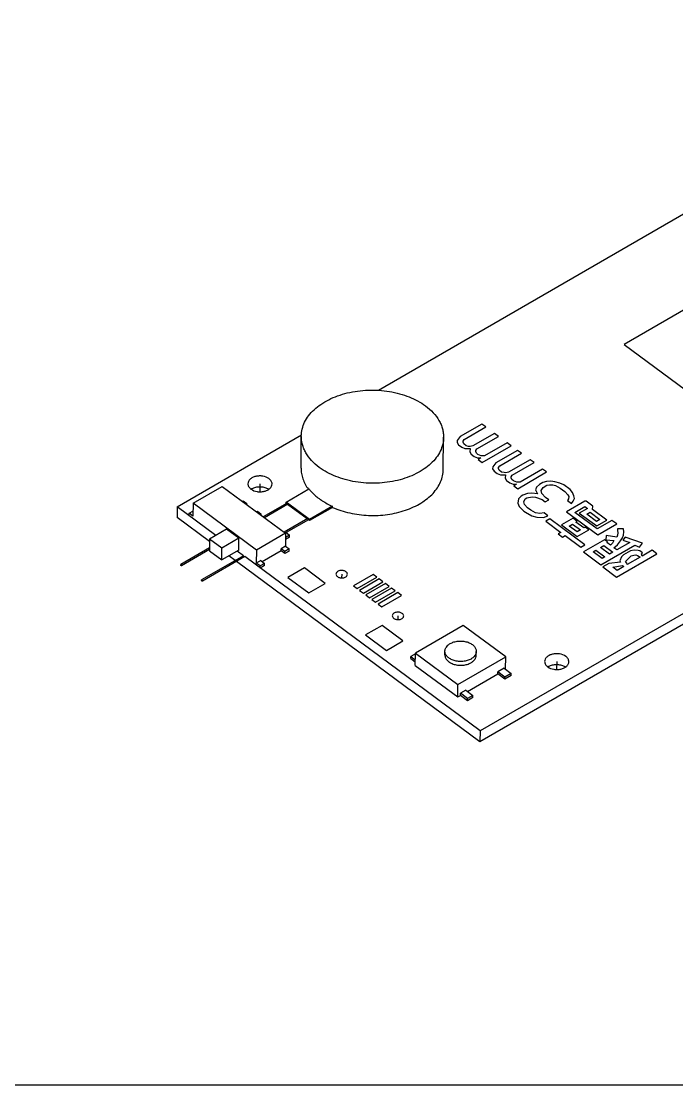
# Model space of a CAD drawing. Header units: millimetres. Extents: x 0 to 297, y 0 to 210.
# Drawn here: x 69.3 to 101.5, y 0 to 52.4 of the extents above; entities that cross this region are included whole.
import ezdxf

# ---------------------------------------------------------------- set-up
doc = ezdxf.new("R2010")
doc.units = ezdxf.units.MM
doc.header["$LTSCALE"] = 16.335
doc.layers.get('0').update_dxf_attribs({"linetype": 'CONTINUOUS'})

msp = doc.modelspace()

# ---------------------------------------------------------------- linework, layer by layer
at = {"color": 7, "linetype": 'Continuous'}
for p, q in [((86.854, 34.185), (118.245, 52.351)), ((133.143, 41.313), (91.847, 17.415)), ((133.138, 40.784), (91.842, 16.887)), ((76.949, 28.453), (83.055, 31.987)), ((83.038, 30.347), (83.052, 31.933)), ((90.038, 30.285), (90.052, 31.871)), ((77.724, 28.624), (79.162, 29.456)), ((79.162, 29.456), (82.281, 27.145)), ((82.298, 28.683), (83.426, 29.336)), ((76.949, 28.453), (76.945, 27.925)), ((78.852, 27.044), (76.949, 28.453)), ((77.724, 28.624), (77.718, 27.99)), ((80.843, 26.313), (77.724, 28.624)), ((80.152, 28.722), (80.191, 28.745)), ((80.191, 28.745), (80.377, 28.607)), ((80.377, 28.607), (80.338, 28.584)), ((80.377, 28.556), (80.377, 28.607)), ((82.35, 28.635), (81.182, 27.959)), ((82.385, 28.574), (81.243, 27.914)), ((82.297, 28.63), (82.298, 28.683)), ((82.316, 28.616), (82.297, 28.63)), ((83.461, 27.82), (82.298, 28.683)), ((83.341, 27.857), (82.38, 28.568)), ((82.39, 28.587), (82.39, 28.591)), ((84.59, 28.473), (83.461, 27.82)), ((84.589, 28.421), (83.461, 27.768)), ((84.589, 28.421), (84.59, 28.473)), ((78.539, 26.744), (76.945, 27.925)), ((77.531, 28.022), (77.532, 28.128)), ((77.532, 28.128), (77.721, 28.237)), ((77.718, 27.99), (77.532, 28.128)), ((80.85, 28.205), (80.889, 28.227)), ((80.889, 28.227), (81.075, 28.09)), ((81.075, 28.09), (81.037, 28.067)), ((81.075, 28.039), (81.075, 28.09)), ((83.374, 27.876), (82.206, 27.2)), ((83.409, 27.815), (82.306, 27.177)), ((83.461, 27.768), (83.404, 27.809)), ((83.415, 27.828), (83.414, 27.832)), ((83.461, 27.768), (83.461, 27.82)), ((79.376, 27.347), (78.54, 26.863)), ((79.981, 26.899), (79.376, 27.347)), ((78.54, 26.863), (78.535, 26.281)), ((79.145, 26.415), (78.54, 26.863)), ((79.981, 26.899), (79.145, 26.415)), ((79.976, 26.317), (79.981, 26.899)), ((82.281, 27.145), (80.843, 26.313)), ((82.247, 27.17), (82.286, 27.193)), ((82.281, 27.145), (82.275, 26.511)), ((82.471, 26.949), (82.278, 26.837)), ((82.472, 27.055), (82.279, 26.943)), ((82.286, 27.193), (82.472, 27.055)), ((82.471, 26.949), (82.472, 27.055)), ((78.536, 26.428), (77.122, 25.61)), ((78.535, 26.347), (77.157, 25.549)), ((78.535, 26.281), (79.14, 25.833)), ((79.14, 25.833), (79.145, 26.415)), ((79.976, 26.317), (79.14, 25.833)), ((80.204, 26.042), (79.896, 26.27)), ((80.843, 26.313), (80.838, 25.679)), ((82.06, 26.281), (81.132, 25.744)), ((82.06, 26.281), (82.061, 26.387)), ((82.246, 26.143), (82.06, 26.281)), ((82.275, 26.511), (82.061, 26.387)), ((82.247, 26.249), (82.061, 26.387)), ((82.46, 26.267), (82.246, 26.143)), ((82.246, 26.143), (82.247, 26.249)), ((82.461, 26.373), (82.247, 26.249)), ((82.275, 26.511), (82.461, 26.373)), ((82.46, 26.267), (82.461, 26.373)), ((80.204, 26.042), (78.147, 24.851)), ((80.265, 25.996), (78.182, 24.79)), ((79.801, 25.808), (79.492, 26.037)), ((91.842, 16.887), (79.862, 25.763)), ((91.847, 17.415), (80.265, 25.996)), ((81.052, 25.803), (80.838, 25.679)), ((81.024, 25.541), (80.838, 25.679)), ((81.238, 25.665), (81.024, 25.541)), ((81.052, 25.803), (81.238, 25.665)), ((81.237, 25.559), (81.238, 25.665)), ((81.237, 25.559), (81.023, 25.435)), ((81.023, 25.435), (81.024, 25.541)), ((91.017, 22.608), (88.665, 21.247)), ((93.112, 21.056), (91.017, 22.608)), ((88.441, 20.974), (88.442, 21.079)), ((88.441, 20.974), (88.661, 20.811)), ((88.664, 21.208), (88.442, 21.079)), ((88.442, 21.079), (88.662, 20.916)), ((88.659, 20.639), (88.665, 21.247)), ((88.665, 21.247), (90.76, 19.695)), ((90.118, 21.158), (90.12, 21.344)), ((90.76, 19.695), (93.112, 21.056)), ((91.658, 21.145), (91.66, 21.33)), ((93.107, 20.451), (93.112, 21.056)), ((88.659, 20.639), (90.754, 19.087)), ((93.029, 20.509), (92.716, 20.327)), ((93.029, 20.509), (93.378, 20.25)), ((91.227, 19.361), (92.715, 20.221)), ((92.715, 20.221), (92.716, 20.327)), ((93.064, 19.963), (92.715, 20.221)), ((93.065, 20.068), (92.716, 20.327)), ((93.377, 20.144), (93.064, 19.963)), ((93.064, 19.963), (93.065, 20.068)), ((93.378, 20.25), (93.065, 20.068)), ((93.377, 20.144), (93.378, 20.25)), ((90.754, 19.087), (90.76, 19.695)), ((91.147, 19.42), (90.886, 19.268)), ((91.147, 19.42), (91.497, 19.161)), ((90.754, 19.087), (90.885, 19.163)), ((90.885, 19.163), (90.886, 19.268)), ((91.234, 18.904), (90.885, 19.163)), ((91.235, 19.01), (90.886, 19.268)), ((91.496, 19.055), (91.234, 18.904)), ((91.234, 18.904), (91.235, 19.01)), ((91.497, 19.161), (91.235, 19.01)), ((91.496, 19.055), (91.497, 19.161)), ((91.847, 17.415), (91.842, 16.887)), ((0, 0), (297, 0))]:
    msp.add_line(p, q, dxfattribs=at)
at = {"color": 40, "linetype": 'Continuous'}
for p, q in [((121.83, 49.695), (98.934, 36.445)), ((98.934, 36.445), (106.662, 30.719)), ((91.941, 32.521), (90.873, 31.903)), ((92.135, 32.378), (91.941, 32.521)), ((91.067, 31.76), (92.135, 32.378)), ((92.562, 32.061), (91.494, 31.443)), ((92.756, 31.918), (92.562, 32.061)), ((90.729, 31.717), (90.717, 31.608)), ((90.717, 31.608), (90.789, 31.496)), ((90.873, 31.903), (90.729, 31.717)), ((90.789, 31.496), (90.944, 31.381)), ((91.011, 31.625), (91.017, 31.679)), ((91.045, 31.542), (91.011, 31.625)), ((91.017, 31.679), (91.067, 31.76)), ((91.161, 31.455), (91.045, 31.542)), ((91.283, 31.424), (91.161, 31.455)), ((91.366, 31.421), (91.283, 31.424)), ((91.494, 31.443), (91.366, 31.421)), ((91.688, 31.3), (92.756, 31.918)), ((91.953, 30.634), (93.377, 31.458)), ((93.183, 31.601), (92.07, 30.958)), ((93.377, 31.458), (93.183, 31.601)), ((90.944, 31.381), (91.105, 31.321)), ((91.105, 31.321), (91.355, 31.312)), ((91.355, 31.312), (91.338, 31.148)), ((91.338, 31.148), (91.41, 31.036)), ((91.41, 31.036), (91.565, 30.921)), ((91.565, 30.921), (91.726, 30.861)), ((91.632, 31.165), (91.638, 31.22)), ((91.665, 31.082), (91.632, 31.165)), ((91.638, 31.22), (91.688, 31.3)), ((91.743, 31.024), (91.665, 31.082)), ((91.904, 30.964), (91.743, 31.024)), ((92.07, 30.958), (91.904, 30.964)), ((93.687, 31.228), (92.619, 30.61)), ((92.813, 30.466), (93.881, 31.084)), ((93.881, 31.084), (93.687, 31.228)), ((91.726, 30.861), (91.892, 30.855)), ((91.892, 30.855), (91.759, 30.778)), ((91.759, 30.778), (91.953, 30.634)), ((92.474, 30.424), (92.463, 30.315)), ((92.619, 30.61), (92.474, 30.424)), ((92.757, 30.331), (92.763, 30.386)), ((92.763, 30.386), (92.813, 30.466)), ((94.308, 30.768), (93.24, 30.15)), ((93.434, 30.006), (94.502, 30.624)), ((94.502, 30.624), (94.308, 30.768)), ((92.463, 30.315), (92.535, 30.203)), ((92.535, 30.203), (92.69, 30.088)), ((92.69, 30.088), (92.851, 30.027)), ((92.79, 30.248), (92.757, 30.331)), ((92.907, 30.162), (92.79, 30.248)), ((92.851, 30.027), (93.101, 30.018)), ((93.029, 30.13), (92.907, 30.162)), ((93.112, 30.127), (93.029, 30.13)), ((93.101, 30.018), (93.084, 29.855)), ((93.084, 29.855), (93.156, 29.743)), ((93.24, 30.15), (93.112, 30.127)), ((93.378, 29.872), (93.384, 29.926)), ((93.411, 29.788), (93.378, 29.872)), ((93.384, 29.926), (93.434, 30.006)), ((93.699, 29.34), (95.122, 30.164)), ((94.928, 30.308), (93.816, 29.664)), ((95.122, 30.164), (94.928, 30.308)), ((81.017, 29.578), (81.013, 29.189)), ((93.156, 29.743), (93.311, 29.628)), ((93.311, 29.628), (93.472, 29.567)), ((93.489, 29.731), (93.411, 29.788)), ((93.472, 29.567), (93.638, 29.561)), ((93.65, 29.67), (93.489, 29.731)), ((93.638, 29.561), (93.505, 29.484)), ((93.505, 29.484), (93.699, 29.34)), ((93.816, 29.664), (93.65, 29.67)), ((94.626, 29.416), (94.57, 29.282)), ((94.765, 29.548), (94.626, 29.416)), ((94.943, 29.651), (94.765, 29.548)), ((94.859, 29.244), (94.959, 29.404)), ((95.116, 29.7), (94.943, 29.651)), ((94.959, 29.404), (95.137, 29.507)), ((95.327, 29.719), (95.116, 29.7)), ((95.137, 29.507), (95.265, 29.53)), ((95.265, 29.53), (95.432, 29.524)), ((95.532, 29.685), (95.327, 29.719)), ((95.432, 29.524), (95.554, 29.492)), ((95.776, 29.621), (95.532, 29.685)), ((95.554, 29.492), (95.792, 29.374)), ((95.976, 29.532), (95.776, 29.621)), ((95.792, 29.374), (96.025, 29.202)), ((96.286, 29.302), (95.976, 29.532)), ((93.731, 28.847), (93.708, 28.629)), ((93.87, 28.979), (93.731, 28.847)), ((93.959, 29.03), (93.87, 28.979)), ((94.176, 29.104), (93.959, 29.03)), ((94.008, 28.7), (94.064, 28.835)), ((94.064, 28.835), (94.153, 28.886)), ((94.153, 28.886), (94.408, 28.932)), ((94.387, 29.124), (94.176, 29.104)), ((94.675, 29.086), (94.387, 29.124)), ((94.408, 28.932), (94.575, 28.926)), ((94.57, 29.282), (94.675, 29.086)), ((94.575, 28.926), (94.897, 28.805)), ((94.886, 29.106), (94.859, 29.244)), ((95.075, 28.908), (94.886, 29.106)), ((94.897, 28.805), (95.052, 28.69)), ((95.052, 28.69), (95.23, 28.793)), ((95.23, 28.793), (95.075, 28.908)), ((96.025, 29.202), (96.174, 29.032)), ((96.196, 28.84), (96.146, 28.76)), ((96.174, 29.032), (96.208, 28.949)), ((96.208, 28.949), (96.196, 28.84)), ((96.397, 29.161), (96.286, 29.302)), ((96.463, 28.995), (96.397, 29.161)), ((96.435, 28.722), (96.49, 28.857)), ((96.49, 28.857), (96.463, 28.995)), ((93.708, 28.629), (93.774, 28.463)), ((93.774, 28.463), (94.001, 28.236)), ((94.035, 28.563), (94.008, 28.7)), ((94.185, 28.393), (94.035, 28.563)), ((94.34, 28.278), (94.185, 28.393)), ((94.579, 28.16), (94.34, 28.278)), ((97.003, 28.727), (96.107, 28.208)), ((96.146, 28.76), (96.34, 28.616)), ((96.34, 28.616), (96.435, 28.722)), ((96.513, 28.17), (97.011, 28.458)), ((97.129, 28.371), (96.731, 28.14)), ((97.066, 28.724), (97.003, 28.727)), ((97.011, 28.458), (97.129, 28.371)), ((97.391, 28.483), (97.066, 28.724)), ((97.376, 28.319), (97.391, 28.483)), ((98.086, 27.793), (97.376, 28.319)), ((94.001, 28.236), (94.079, 28.178)), ((94.079, 28.178), (94.395, 28.003)), ((94.395, 28.003), (94.639, 27.939)), ((94.784, 28.125), (94.579, 28.16)), ((94.639, 27.939), (94.972, 27.927)), ((94.995, 28.145), (94.784, 28.125)), ((94.972, 27.927), (95.189, 28.001)), ((95.189, 28.001), (94.995, 28.145)), ((95.288, 27.852), (95.089, 27.736)), ((97.002, 26.581), (95.288, 27.852)), ((96.425, 27.885), (95.861, 27.559)), ((96.107, 28.208), (97.644, 27.07)), ((96.632, 27.732), (96.425, 27.885)), ((97.607, 27.36), (96.513, 28.17)), ((96.731, 28.14), (97.588, 27.505)), ((97.104, 28.083), (97.27, 28.179)), ((97.577, 27.733), (97.104, 28.083)), ((97.27, 28.179), (97.742, 27.829)), ((97.742, 27.829), (97.577, 27.733)), ((97.588, 27.505), (98.086, 27.793)), ((98.337, 27.782), (97.607, 27.36)), ((98.573, 27.607), (98.337, 27.782)), ((95.089, 27.736), (95.828, 27.189)), ((95.861, 27.559), (96.629, 26.989)), ((96.233, 27.501), (96.399, 27.597)), ((96.618, 27.217), (96.233, 27.501)), ((96.399, 27.597), (96.784, 27.313)), ((96.565, 27.694), (96.632, 27.732)), ((96.95, 27.409), (96.565, 27.694)), ((96.784, 27.313), (96.618, 27.217)), ((96.629, 26.989), (97.193, 27.316)), ((97.016, 27.447), (96.95, 27.409)), ((97.193, 27.316), (97.016, 27.447)), ((97.644, 27.07), (98.573, 27.607)), ((98.614, 27.358), (98.607, 27.276)), ((98.607, 27.276), (98.629, 27.172)), ((98.898, 27.366), (98.614, 27.358)), ((98.917, 27.221), (98.898, 27.366)), ((95.828, 27.189), (95.695, 27.112)), ((95.695, 27.112), (95.902, 26.959)), ((95.902, 26.959), (96.035, 27.035)), ((96.035, 27.035), (96.803, 26.466)), ((97.969, 26.829), (96.94, 26.233)), ((98.117, 26.719), (97.969, 26.829)), ((98.05, 27.031), (98.032, 26.826)), ((98.032, 26.826), (98.438, 26.788)), ((98.578, 26.947), (98.05, 27.031)), ((98.084, 26.7), (98.117, 26.719)), ((98.261, 26.568), (98.084, 26.7)), ((98.438, 26.788), (98.364, 26.667)), ((98.618, 27.048), (98.578, 26.947)), ((98.608, 26.574), (98.752, 26.774)), ((98.629, 27.172), (98.618, 27.048)), ((98.752, 26.774), (98.858, 26.914)), ((98.858, 26.914), (98.903, 27.057)), ((98.988, 26.95), (98.881, 26.81)), ((98.881, 26.81), (99.217, 26.692)), ((98.903, 27.057), (98.917, 27.221)), ((99.844, 26.666), (98.988, 26.95)), ((96.803, 26.466), (97.002, 26.581)), ((96.94, 26.233), (97.797, 25.598)), ((97.413, 26.234), (97.545, 26.31)), ((97.856, 25.905), (97.413, 26.234)), ((97.545, 26.31), (97.989, 25.982)), ((97.778, 26.445), (97.944, 26.541)), ((98.221, 26.116), (97.778, 26.445)), ((97.797, 25.598), (99.457, 26.558)), ((97.944, 26.541), (98.387, 26.212)), ((98.387, 26.212), (98.221, 26.116)), ((98.364, 26.667), (98.261, 26.568)), ((98.438, 26.437), (98.608, 26.574)), ((98.586, 26.328), (98.438, 26.437)), ((99.217, 26.692), (98.586, 26.328)), ((99.243, 26.279), (98.911, 26.087)), ((99.435, 26.312), (99.243, 26.279)), ((99.623, 26.304), (99.435, 26.312)), ((99.457, 26.558), (99.701, 26.465)), ((99.716, 26.279), (99.623, 26.304)), ((99.701, 26.465), (99.844, 26.666)), ((99.834, 26.191), (99.716, 26.279)), ((99.797, 26.131), (99.834, 26.191)), ((100.317, 26.315), (99.819, 26.027)), ((100.554, 26.14), (100.317, 26.315)), ((97.989, 25.982), (97.856, 25.905)), ((98.181, 25.664), (97.882, 25.491)), ((98.753, 25.722), (98.181, 25.664)), ((98.562, 24.988), (100.554, 26.14)), ((98.808, 25.988), (98.727, 25.785)), ((98.727, 25.785), (98.753, 25.722)), ((98.911, 26.087), (98.808, 25.988)), ((99.008, 25.752), (99.148, 25.911)), ((99.063, 25.668), (99.008, 25.752)), ((99.089, 25.604), (99.063, 25.668)), ((99.72, 25.969), (99.089, 25.604)), ((99.148, 25.911), (99.284, 26.029)), ((99.284, 26.029), (99.413, 26.065)), ((99.413, 26.065), (99.509, 26.082)), ((99.509, 26.082), (99.602, 26.057)), ((99.602, 26.057), (99.72, 25.969)), ((99.819, 26.027), (99.797, 26.131)), ((83.206, 25.439), (82.395, 24.97)), ((84.23, 24.68), (83.206, 25.439)), ((85.038, 25.133), (85.037, 24.95)), ((97.882, 25.491), (98.562, 24.988)), ((98.384, 25.47), (98.864, 25.552)), ((98.591, 25.316), (98.384, 25.47)), ((98.923, 25.508), (98.591, 25.316)), ((98.864, 25.552), (98.923, 25.508)), ((82.395, 24.97), (83.42, 24.211)), ((83.42, 24.211), (84.23, 24.68)), ((86.583, 25.12), (85.616, 24.56)), ((85.802, 24.422), (86.769, 24.982)), ((86.885, 24.896), (85.918, 24.336)), ((86.104, 24.198), (87.071, 24.758)), ((87.188, 24.672), (86.221, 24.112)), ((86.769, 24.982), (86.583, 25.12)), ((87.071, 24.758), (86.885, 24.896)), ((87.374, 24.534), (87.188, 24.672)), ((85.616, 24.56), (85.802, 24.422)), ((85.918, 24.336), (86.104, 24.198)), ((86.221, 24.112), (86.407, 23.974)), ((86.407, 23.974), (87.374, 24.534)), ((87.49, 24.447), (86.523, 23.888)), ((86.71, 23.75), (87.677, 24.309)), ((87.793, 24.223), (86.826, 23.664)), ((87.012, 23.526), (87.979, 24.085)), ((87.677, 24.309), (87.49, 24.447)), ((87.979, 24.085), (87.793, 24.223)), ((86.523, 23.888), (86.71, 23.75)), ((86.826, 23.664), (87.012, 23.526)), ((87.809, 23.08), (87.808, 22.897)), ((87.023, 22.61), (86.213, 22.142)), ((88.047, 21.852), (87.023, 22.61)), ((86.213, 22.142), (87.237, 21.383)), ((87.237, 21.383), (88.047, 21.852)), ((95.62, 20.828), (95.617, 20.438))]:
    msp.add_line(p, q, dxfattribs=at)
at = {"color": 7, "linetype": 'Continuous'}
for centre in [(80.891, 28.867), (95.495, 20.116)]:
    msp.add_arc(centre, 0.55, 120.2212, 124.8413, dxfattribs=at)
for points, knots in [([(83.052, 31.933), (83.053, 32.048), (83.083, 32.283), (83.207, 32.623), (83.407, 32.944), (83.678, 33.241), (84.013, 33.506), (84.404, 33.735), (84.843, 33.922), (85.319, 34.064), (85.823, 34.158), (86.343, 34.202), (86.868, 34.194), (87.386, 34.135), (87.885, 34.026), (88.496, 33.823), (88.919, 33.598), (89.166, 33.415)], [0, 0, 0, 0, 0.047145, 0.095651, 0.146658, 0.200941, 0.258878, 0.320483, 0.385462, 0.453285, 0.523242, 0.594503, 0.666167, 0.737311, 0.807039, 0.874535, 1, 1, 1, 1]), ([(89.166, 33.415), (89.302, 33.314), (89.55, 33.096), (89.793, 32.772), (89.929, 32.499), (90.001, 32.293), (90.044, 32.083), (90.053, 31.942), (90.052, 31.872)], [0, 0, 0, 0, 0.276405, 0.531785, 0.652955, 0.770671, 0.885961, 1, 1, 1, 1]), ([(83.938, 30.39), (83.802, 30.491), (83.554, 30.708), (83.311, 31.032), (83.175, 31.305), (83.103, 31.512), (83.06, 31.721), (83.052, 31.863), (83.052, 31.933)], [0, 0, 0, 0, 0.276405, 0.531785, 0.652955, 0.770671, 0.885961, 1, 1, 1, 1]), ([(90.052, 31.872), (90.051, 31.756), (90.022, 31.521), (89.897, 31.182), (89.697, 30.86), (89.426, 30.564), (89.091, 30.298), (88.7, 30.07), (88.262, 29.882), (87.785, 29.74), (87.281, 29.646), (86.761, 29.603), (86.236, 29.611), (85.718, 29.67), (85.219, 29.779), (84.608, 29.982), (84.185, 30.207), (83.938, 30.39)], [0, 0, 0, 0, 0.047145, 0.095651, 0.146658, 0.200941, 0.258878, 0.320483, 0.385462, 0.453285, 0.523242, 0.594503, 0.666167, 0.737311, 0.807039, 0.874535, 1, 1, 1, 1]), ([(81.461, 29.836), (81.374, 29.9), (81.208, 29.959), (80.982, 29.974), (80.809, 29.951), (80.653, 29.896), (80.528, 29.813), (80.444, 29.707), (80.422, 29.623), (80.422, 29.584)], [0, 0, 0, 0, 0.261761, 0.404937, 0.546517, 0.679617, 0.799322, 0.904572, 1, 1, 1, 1]), ([(83.038, 30.347), (83.038, 30.258), (83.052, 30.079), (83.121, 29.815), (83.236, 29.558), (83.339, 29.397), (83.398, 29.32)], [0, 0, 0, 0, 0.240176, 0.484504, 0.736788, 1, 1, 1, 1]), ([(84.589, 28.421), (84.86, 28.3), (85.442, 28.115), (86.359, 27.999), (87.288, 28.044), (88.032, 28.216), (88.575, 28.432), (88.939, 28.626), (89.261, 28.85), (89.534, 29.101), (89.753, 29.375), (89.914, 29.668), (90.013, 29.973), (90.037, 30.182), (90.038, 30.285)], [0, 0, 0, 0, 0.13507, 0.276755, 0.419442, 0.557344, 0.622983, 0.685707, 0.745214, 0.801405, 0.854421, 0.904681, 0.95289, 1, 1, 1, 1]), ([(80.422, 29.584), (80.422, 29.56), (80.428, 29.511), (80.47, 29.414), (80.528, 29.354), (80.573, 29.321)], [0, 0, 0, 0, 0.229589, 0.468902, 1, 1, 1, 1]), ([(80.573, 29.321), (80.66, 29.257), (80.825, 29.197), (81.052, 29.183), (81.225, 29.206), (81.38, 29.261), (81.506, 29.344), (81.59, 29.45), (81.611, 29.534), (81.612, 29.573)], [0, 0, 0, 0, 0.261761, 0.404937, 0.546517, 0.679617, 0.799322, 0.904572, 1, 1, 1, 1]), ([(80.615, 29.342), (80.623, 29.347), (80.655, 29.364), (80.689, 29.379), (80.716, 29.389)], [0, 0, 0, 0, 0.243338, 1, 1, 1, 1]), ([(80.716, 29.389), (80.776, 29.412), (80.907, 29.442), (81.106, 29.442), (81.295, 29.4), (81.409, 29.342), (81.457, 29.307)], [0, 0, 0, 0, 0.252525, 0.514343, 0.768439, 1, 1, 1, 1]), ([(81.612, 29.573), (81.612, 29.597), (81.605, 29.646), (81.564, 29.743), (81.506, 29.803), (81.461, 29.836)], [0, 0, 0, 0, 0.229589, 0.468902, 1, 1, 1, 1]), ([(83.426, 29.336), (83.46, 29.292), (83.609, 29.115), (83.784, 28.961), (83.925, 28.857)], [0, 0, 0, 0, 0.240101, 1, 1, 1, 1]), ([(83.925, 28.857), (83.975, 28.82), (84.185, 28.674), (84.412, 28.552), (84.59, 28.473)], [0, 0, 0, 0, 0.241253, 1, 1, 1, 1]), ([(82.367, 28.631), (82.365, 28.633), (82.359, 28.637), (82.352, 28.636), (82.35, 28.635)], [0, 0, 0, 0, 0.574117, 1, 1, 1, 1]), ([(82.39, 28.591), (82.389, 28.599), (82.384, 28.614), (82.374, 28.626), (82.367, 28.631)], [0, 0, 0, 0, 0.498847, 1, 1, 1, 1]), ([(82.385, 28.574), (82.387, 28.575), (82.39, 28.58), (82.39, 28.585), (82.39, 28.587)], [0, 0, 0, 0, 0.441415, 1, 1, 1, 1]), ([(83.392, 27.872), (83.389, 27.874), (83.383, 27.878), (83.376, 27.877), (83.374, 27.876)], [0, 0, 0, 0, 0.574117, 1, 1, 1, 1]), ([(83.414, 27.832), (83.414, 27.84), (83.408, 27.855), (83.398, 27.868), (83.392, 27.872)], [0, 0, 0, 0, 0.498847, 1, 1, 1, 1]), ([(83.409, 27.815), (83.411, 27.817), (83.414, 27.821), (83.415, 27.826), (83.415, 27.828)], [0, 0, 0, 0, 0.441415, 1, 1, 1, 1]), ([(77.117, 25.597), (77.117, 25.6), (77.117, 25.605), (77.12, 25.609), (77.122, 25.61)], [0, 0, 0, 0, 0.558235, 1, 1, 1, 1]), ([(77.123, 25.574), (77.122, 25.576), (77.119, 25.583), (77.117, 25.591), (77.117, 25.597)], [0, 0, 0, 0, 0.27365, 1, 1, 1, 1]), ([(77.122, 25.61), (77.124, 25.611), (77.13, 25.612), (77.139, 25.608), (77.147, 25.6), (77.152, 25.594), (77.154, 25.59)], [0, 0, 0, 0, 0.173326, 0.397892, 0.680548, 1, 1, 1, 1]), ([(77.157, 25.549), (77.155, 25.548), (77.148, 25.548), (77.139, 25.553), (77.13, 25.562), (77.125, 25.57), (77.123, 25.574)], [0, 0, 0, 0, 0.170318, 0.397627, 0.683966, 1, 1, 1, 1]), ([(77.154, 25.59), (77.157, 25.585), (77.161, 25.577), (77.163, 25.567), (77.163, 25.562)], [0, 0, 0, 0, 0.534832, 1, 1, 1, 1]), ([(77.163, 25.562), (77.163, 25.56), (77.163, 25.555), (77.159, 25.55), (77.157, 25.549)], [0, 0, 0, 0, 0.558235, 1, 1, 1, 1]), ([(85.247, 25.254), (85.206, 25.285), (85.102, 25.322), (84.967, 25.318), (84.867, 25.283), (84.808, 25.244), (84.769, 25.194), (84.758, 25.154), (84.758, 25.136)], [0, 0, 0, 0, 0.262128, 0.545818, 0.679121, 0.799014, 0.904437, 1, 1, 1, 1]), ([(84.758, 25.136), (84.758, 25.113), (84.773, 25.063), (84.808, 25.028), (84.829, 25.012)], [0, 0, 0, 0, 0.466813, 1, 1, 1, 1]), ([(84.829, 25.012), (84.87, 24.982), (84.974, 24.944), (85.11, 24.949), (85.209, 24.983), (85.268, 25.022), (85.308, 25.072), (85.318, 25.112), (85.318, 25.13)], [0, 0, 0, 0, 0.262128, 0.545818, 0.679121, 0.799014, 0.904437, 1, 1, 1, 1]), ([(85.318, 25.13), (85.318, 25.153), (85.304, 25.203), (85.268, 25.239), (85.247, 25.254)], [0, 0, 0, 0, 0.466813, 1, 1, 1, 1]), ([(78.141, 24.838), (78.141, 24.841), (78.141, 24.846), (78.145, 24.85), (78.147, 24.851)], [0, 0, 0, 0, 0.558235, 1, 1, 1, 1]), ([(78.147, 24.815), (78.146, 24.817), (78.143, 24.824), (78.141, 24.832), (78.141, 24.838)], [0, 0, 0, 0, 0.27365, 1, 1, 1, 1]), ([(78.147, 24.851), (78.149, 24.852), (78.154, 24.853), (78.163, 24.849), (78.171, 24.841), (78.176, 24.835), (78.179, 24.831)], [0, 0, 0, 0, 0.173326, 0.397892, 0.680548, 1, 1, 1, 1]), ([(78.182, 24.79), (78.179, 24.789), (78.173, 24.789), (78.163, 24.794), (78.154, 24.803), (78.149, 24.811), (78.147, 24.815)], [0, 0, 0, 0, 0.170318, 0.397627, 0.683966, 1, 1, 1, 1]), ([(78.179, 24.831), (78.181, 24.827), (78.185, 24.818), (78.187, 24.808), (78.187, 24.804)], [0, 0, 0, 0, 0.534832, 1, 1, 1, 1]), ([(78.187, 24.804), (78.187, 24.801), (78.187, 24.796), (78.183, 24.792), (78.182, 24.79)], [0, 0, 0, 0, 0.558235, 1, 1, 1, 1]), ([(88.018, 23.201), (87.977, 23.231), (87.873, 23.269), (87.738, 23.264), (87.638, 23.23), (87.579, 23.191), (87.54, 23.141), (87.529, 23.101), (87.529, 23.083)], [0, 0, 0, 0, 0.262128, 0.545818, 0.679121, 0.799014, 0.904437, 1, 1, 1, 1]), ([(87.529, 23.083), (87.529, 23.06), (87.544, 23.01), (87.579, 22.974), (87.6, 22.959)], [0, 0, 0, 0, 0.466813, 1, 1, 1, 1]), ([(87.6, 22.959), (87.641, 22.929), (87.745, 22.891), (87.881, 22.895), (87.98, 22.93), (88.039, 22.969), (88.079, 23.019), (88.089, 23.059), (88.089, 23.077)], [0, 0, 0, 0, 0.262128, 0.545818, 0.679121, 0.799014, 0.904437, 1, 1, 1, 1]), ([(88.089, 23.077), (88.089, 23.1), (88.075, 23.15), (88.039, 23.185), (88.018, 23.201)], [0, 0, 0, 0, 0.466813, 1, 1, 1, 1]), ([(90.12, 21.344), (90.12, 21.361), (90.123, 21.397), (90.137, 21.449), (90.158, 21.5), (90.199, 21.567), (90.269, 21.645), (90.34, 21.694), (90.378, 21.716)], [0, 0, 0, 0, 0.111684, 0.22496, 0.34129, 0.461902, 0.718847, 1, 1, 1, 1]), ([(90.378, 21.716), (90.436, 21.75), (90.531, 21.789), (90.666, 21.823), (90.811, 21.843), (90.994, 21.843), (91.172, 21.809), (91.304, 21.762), (91.419, 21.706), (91.519, 21.633), (91.592, 21.545), (91.631, 21.476), (91.655, 21.404), (91.66, 21.354), (91.66, 21.33)], [0, 0, 0, 0, 0.12965, 0.198486, 0.269031, 0.411869, 0.551685, 0.618604, 0.682628, 0.800209, 0.853918, 0.904568, 0.952909, 1, 1, 1, 1]), ([(90.118, 21.159), (90.118, 21.134), (90.123, 21.085), (90.147, 21.013), (90.186, 20.944), (90.26, 20.856), (90.359, 20.783), (90.475, 20.726), (90.606, 20.679), (90.785, 20.645), (90.968, 20.645), (91.112, 20.666), (91.247, 20.699), (91.343, 20.739), (91.401, 20.772)], [0, 0, 0, 0, 0.047092, 0.095433, 0.146084, 0.199793, 0.317375, 0.381399, 0.448316, 0.58813, 0.730967, 0.801513, 0.870348, 1, 1, 1, 1]), ([(91.402, 20.957), (91.344, 20.924), (91.249, 20.884), (91.114, 20.851), (90.97, 20.83), (90.786, 20.83), (90.608, 20.864), (90.476, 20.911), (90.361, 20.968), (90.262, 21.041), (90.188, 21.129), (90.149, 21.198), (90.125, 21.27), (90.12, 21.319), (90.12, 21.344)], [0, 0, 0, 0, 0.12965, 0.198486, 0.269031, 0.411869, 0.551685, 0.618604, 0.682628, 0.800209, 0.853918, 0.904568, 0.952909, 1, 1, 1, 1]), ([(91.401, 20.772), (91.439, 20.795), (91.509, 20.844), (91.58, 20.921), (91.62, 20.988), (91.642, 21.039), (91.655, 21.092), (91.658, 21.127), (91.658, 21.145)], [0, 0, 0, 0, 0.28115, 0.538094, 0.658707, 0.775037, 0.888314, 1, 1, 1, 1]), ([(91.66, 21.33), (91.66, 21.312), (91.657, 21.277), (91.643, 21.224), (91.622, 21.173), (91.582, 21.106), (91.511, 21.029), (91.441, 20.98), (91.402, 20.957)], [0, 0, 0, 0, 0.111684, 0.22496, 0.34129, 0.461902, 0.718847, 1, 1, 1, 1]), ([(96.065, 21.085), (95.977, 21.149), (95.812, 21.209), (95.585, 21.223), (95.412, 21.2), (95.257, 21.145), (95.131, 21.063), (95.047, 20.956), (95.026, 20.872), (95.025, 20.833)], [0, 0, 0, 0, 0.261762, 0.404953, 0.54653, 0.679617, 0.799315, 0.904567, 1, 1, 1, 1]), ([(96.215, 20.823), (96.215, 20.846), (96.209, 20.896), (96.167, 20.992), (96.109, 21.052), (96.065, 21.085)], [0, 0, 0, 0, 0.229589, 0.468902, 1, 1, 1, 1]), ([(95.025, 20.833), (95.025, 20.809), (95.032, 20.76), (95.073, 20.663), (95.131, 20.604), (95.176, 20.571)], [0, 0, 0, 0, 0.22959, 0.468906, 1, 1, 1, 1]), ([(95.176, 20.571), (95.263, 20.506), (95.429, 20.447), (95.655, 20.433), (95.828, 20.455), (95.984, 20.51), (96.109, 20.593), (96.194, 20.699), (96.215, 20.783), (96.215, 20.823)], [0, 0, 0, 0, 0.261761, 0.404937, 0.546517, 0.679617, 0.799322, 0.904572, 1, 1, 1, 1]), ([(95.218, 20.591), (95.226, 20.596), (95.258, 20.614), (95.293, 20.629), (95.319, 20.639)], [0, 0, 0, 0, 0.243338, 1, 1, 1, 1]), ([(95.319, 20.639), (95.38, 20.661), (95.51, 20.691), (95.71, 20.691), (95.899, 20.649), (96.012, 20.592), (96.06, 20.556)], [0, 0, 0, 0, 0.252525, 0.514343, 0.768439, 1, 1, 1, 1])]:
    msp.add_open_spline(points, degree=3, knots=knots, dxfattribs=at)

doc.saveas('drawing.dxf')
